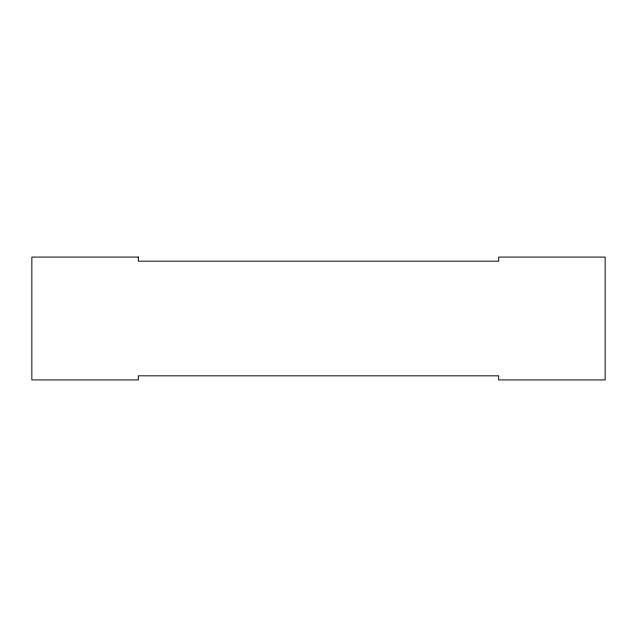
<?xml version="1.0" encoding="UTF-8"?>
<svg xmlns="http://www.w3.org/2000/svg" width="637" height="637" viewBox="0 0 637 637"><rect width="100%" height="100%" fill="white"/><g stroke="black" fill="none" stroke-linecap="round" stroke-linejoin="round"><path stroke-width="0.96" d="M138.317 257.077L31.85 257.077L31.85 379.923L138.317 379.923L138.317 375.83L498.683 375.83L498.683 379.923L605.15 379.923L605.15 257.077L498.683 257.077L498.683 261.17L138.317 261.17L138.317 257.077"/></g></svg>
